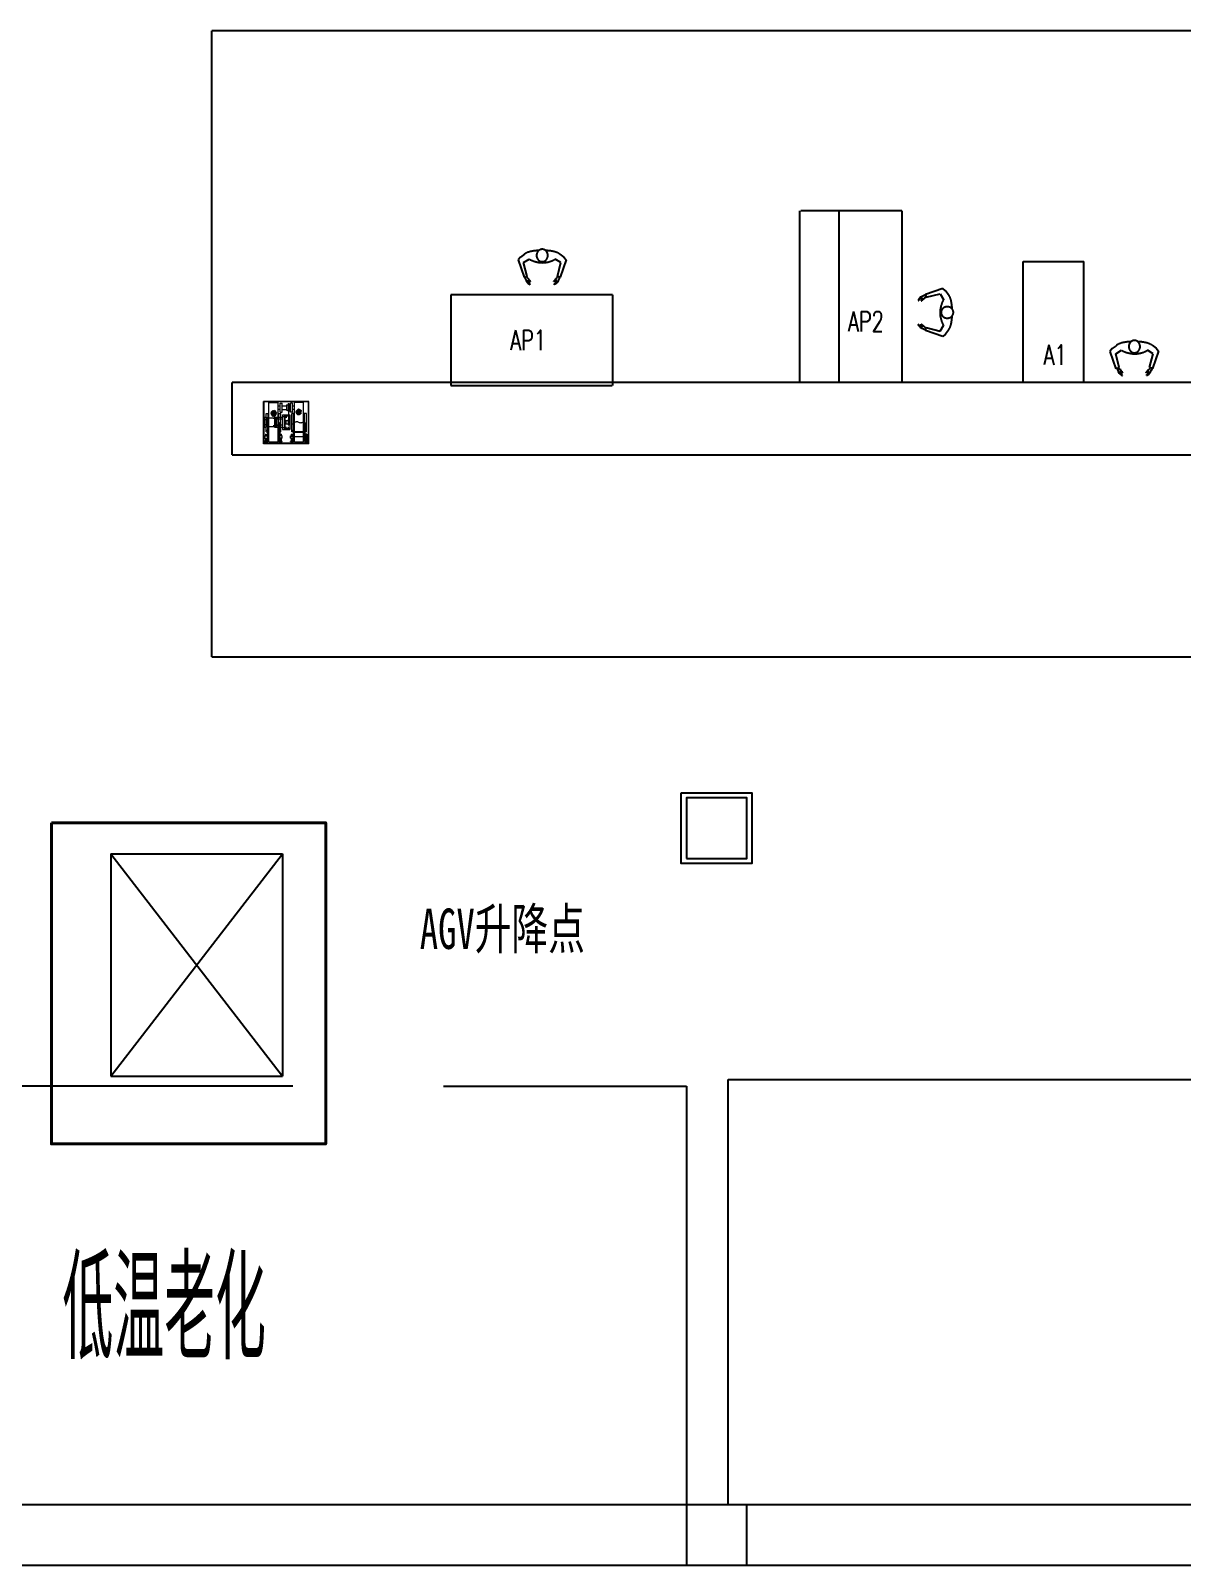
# Model space of a CAD drawing. Extents: x 539033 to 804858, y 468425 to 1263560.
# Drawn here: x 695308 to 706718, y 484139 to 499339 of the extents above; entities that cross this region are included whole.
import ezdxf

# ---------------------------------------------------------------- set-up
doc = ezdxf.new("R2010")
doc.units = 0
doc.header["$LTSCALE"] = 1000
doc.header["$MEASUREMENT"] = 0
for name, pattern in [('EBLTYPE2', [6, 0, -3, 3]), ('HIDDEN2', [4.7625, 3.175, -1.5875]), ('PHANTOM2', [31.75, 15.875, -3.175, 3.175, -3.175, 3.175, -3.175])]:
    doc.linetypes.add(name, pattern=pattern)
doc.layers.get('0').update_dxf_attribs({"linetype": 'CONTINUOUS'})
for name, color, linetype in [('002', 3, 'CONTINUOUS'), ('5剖面线层', 2, 'CONTINUOUS'), ('COLUMN', 9, 'CONTINUOUS'), ('WINDOW', 4, 'CONTINUOUS'), ('摄像头', 7, 'CONTINUOUS'), ('柱子', 7, 'CONTINUOUS')]:
    doc.layers.add(name, color=color, linetype=linetype)
for name, color, linetype, lineweight in [('4', 7, 'HIDDEN2', 15), ('EbLayer1', 7, 'CONTINUOUS', 0), ('EbLayer3', 6, 'EBLTYPE2', 0), ('EbLayer4', 7, 'CONTINUOUS', 0), ('EbLayer6', 4, 'CONTINUOUS', 0)]:
    doc.layers.add(name, color=color, linetype=linetype, lineweight=lineweight)
doc.styles.get("Standard").update_dxf_attribs({"font": 'txt.shx', "width": 0.7, "height": 500, "bigfont": 'hzdx.shx'})
doc.styles.add('标准', font='', dxfattribs={"width": 0.667})
doc.styles.get('标准').set_extended_font_data('FangSong_GB2312')

# ---------------------------------------------------------------- blocks, each defined once
blk = doc.blocks.new('_FZHK')
blk.add_lwpolyline([(-0.5, -0.5), (0.5, -0.5), (0.5, 0.5), (-0.5, 0.5)], close=True)
blk = doc.blocks.new('EBBLOCK239')
at = {"layer": 'EbLayer6', "color": 0, "linetype": 'Continuous'}
for p, q in [((32485, 4671), (32519, 4637)), ((32517, 4697), (32486, 4666)), ((32505, 4697), (32486, 4678)), ((32525, 4694), (32487, 4656)), ((32487, 4681), (32527, 4640)), ((32487, 4657), (32506, 4638)), ((32532, 4689), (32491, 4648)), ((32491, 4688), (32534, 4645)), ((32497, 4694), (32539, 4652)), ((32537, 4682), (32497, 4643)), ((32505, 4697), (32542, 4661)), ((32541, 4674), (32505, 4638)), ((32542, 4664), (32515, 4637)), ((32517, 4698), (32541, 4673))]:
    blk.add_line(p, q, dxfattribs=at)
blk = doc.blocks.new('EBBLOCK238')
at = {"layer": 'EbLayer6', "color": 0, "linetype": 'Continuous'}
for p, q in [((32731, 4679), (32759, 4651)), ((32757, 4712), (32732, 4688)), ((32768, 4711), (32732, 4675)), ((32733, 4689), (32769, 4653)), ((32776, 4708), (32735, 4666)), ((32737, 4696), (32776, 4657)), ((32782, 4702), (32739, 4660)), ((32741, 4703), (32782, 4663)), ((32787, 4695), (32746, 4655)), ((32748, 4709), (32786, 4670)), ((32788, 4685), (32755, 4652)), ((32756, 4712), (32788, 4680)), ((32787, 4672), (32767, 4652)), ((32769, 4711), (32787, 4693))]:
    blk.add_line(p, q, dxfattribs=at)
blk = doc.blocks.new('A$C4B982EB7')
at = {"layer": 'EbLayer1', "color": 11, "linetype": 'Continuous'}
for p, q in [((203, 400), (203, 184)), ((32, 196), (53, 196)), ((164, 196), (144, 196)), ((286, 196), (306, 196)), ((418, 196), (397, 196)), ((7, 67), (185, 67)), ((32, 134), (53, 134)), ((164, 134), (144, 134)), ((286, 134), (306, 134)), ((418, 134), (397, 134))]:
    blk.add_line(p, q, dxfattribs=at)
at = {"layer": 'EbLayer3', "color": 11, "linetype": 'Continuous'}
for p, q in [((261, 285), (188, 285)), ((188, 285), (188, 141)), ((197, 274), (233, 274)), ((197, 152), (233, 152)), ((207, 239), (200, 239)), ((200, 239), (200, 186)), ((207, 186), (200, 186)), ((203, 142), (203, 167)), ((207, 239), (207, 186)), ((228, 229), (207, 229)), ((228, 196), (207, 196)), ((224, 285), (224, 257)), ((224, 141), (224, 169)), ((228, 229), (228, 196)), ((239, 223), (228, 223)), ((239, 203), (228, 203)), ((229, 268), (252, 268)), ((229, 158), (252, 158)), ((239, 285), (239, 141)), ((243, 285), (243, 141)), ((261, 285), (261, 141)), ((341, 263), (261, 263)), ((341, 163), (261, 163)), ((262, 242), (325, 242)), ((262, 184), (325, 184)), ((315, 250), (354, 250)), ((315, 176), (354, 176)), ((324, 263), (324, 163)), ((333, 263), (333, 163)), ((341, 263), (341, 163)), ((420, 257), (341, 257)), ((420, 170), (341, 170)), ((420, 263), (420, 163)), ((442, 263), (420, 263)), ((420, 236), (442, 236)), ((420, 189), (442, 189)), ((442, 163), (420, 163)), ((453, 252), (442, 263)), ((442, 263), (442, 163)), ((442, 163), (453, 174)), ((453, 252), (453, 174)), ((261, 141), (188, 141))]:
    blk.add_line(p, q, dxfattribs=at)
at = {"layer": 'EbLayer4', "color": 11, "linetype": 'Continuous'}
for p, q in [((0, 420), (450, 420)), ((0, 0), (0, 420)), ((5, 0), (5, 420)), ((5, 415), (445, 415)), ((164, 374), (144, 374)), ((164, 343), (144, 343)), ((164, 314), (164, 403)), ((164, 403), (184, 403)), ((164, 314), (184, 314)), ((184, 314), (184, 403)), ((199, 377), (184, 377)), ((199, 340), (184, 340)), ((207, 398), (199, 398)), ((199, 398), (199, 320)), ((207, 320), (199, 320)), ((207, 398), (207, 320)), ((222, 385), (207, 385)), ((222, 333), (207, 333)), ((222, 385), (222, 333)), ((266, 377), (222, 377)), ((266, 340), (222, 340)), ((286, 403), (266, 403)), ((266, 314), (266, 403)), ((286, 314), (266, 314)), ((286, 314), (286, 403)), ((306, 374), (286, 374)), ((306, 343), (286, 343)), ((445, 0), (445, 420)), ((450, 0), (450, 420)), ((25, 300), (53, 300)), ((25, 119), (25, 300)), ((45, 209), (40, 209)), ((40, 209), (40, 119)), ((45, 21), (45, 300)), ((144, 300), (171, 300)), ((152, 21), (152, 300)), ((152, 209), (157, 209)), ((157, 209), (157, 119)), ((171, 119), (171, 300)), ((306, 300), (279, 300)), ((279, 119), (279, 300)), ((298, 209), (293, 209)), ((293, 209), (293, 119)), ((298, 21), (298, 300)), ((425, 300), (397, 300)), ((405, 21), (405, 300)), ((405, 209), (410, 209)), ((410, 209), (410, 119)), ((425, 119), (425, 300)), ((0, 0), (450, 0)), ((5, 5), (445, 5)), ((13, 80), (40, 80)), ((13, 54), (13, 80)), ((13, 54), (40, 54)), ((40, 26), (13, 26)), ((13, 21), (13, 26)), ((45, 21), (13, 21)), ((17, 21), (17, 12)), ((17, 12), (26, 12)), ((21, 96), (21, 80)), ((21, 96), (31, 96)), ((21, 54), (21, 26)), ((25, 119), (40, 119)), ((35, 12), (26, 12)), ((31, 96), (31, 80)), ((31, 54), (31, 26)), ((35, 21), (35, 12)), ((40, 119), (40, 26)), ((45, 119), (45, 21)), ((45, 119), (152, 119)), ((53, 19), (53, 119)), ((53, 113), (144, 113)), ((144, 19), (144, 119)), ((152, 119), (152, 21)), ((152, 21), (184, 21)), ((157, 119), (157, 26)), ((157, 119), (171, 119)), ((184, 80), (157, 80)), ((184, 54), (157, 54)), ((157, 26), (184, 26)), ((161, 21), (161, 12)), ((161, 12), (170, 12)), ((165, 96), (165, 80)), ((175, 96), (165, 96)), ((165, 54), (165, 26)), ((179, 12), (170, 12)), ((175, 96), (175, 80)), ((175, 54), (175, 26)), ((179, 21), (179, 12)), ((184, 54), (184, 80)), ((184, 21), (184, 26)), ((266, 54), (266, 80)), ((266, 80), (293, 80)), ((266, 54), (293, 54)), ((293, 26), (266, 26)), ((266, 21), (266, 26)), ((298, 21), (266, 21)), ((271, 21), (271, 12)), ((271, 12), (280, 12)), ((275, 96), (285, 96)), ((275, 96), (275, 80)), ((275, 54), (275, 26)), ((293, 119), (279, 119)), ((289, 12), (280, 12)), ((285, 96), (285, 80)), ((285, 54), (285, 26)), ((289, 21), (289, 12)), ((293, 119), (293, 26)), ((298, 119), (298, 21)), ((298, 80), (306, 80)), ((298, 54), (304, 54)), ((306, 84), (304, 84)), ((304, 84), (304, 67)), ((304, 50), (304, 67)), ((306, 50), (304, 50)), ((306, 19), (306, 115)), ((397, 19), (397, 119)), ((397, 84), (400, 84)), ((405, 80), (397, 80)), ((397, 50), (400, 50)), ((400, 84), (400, 67)), ((400, 50), (400, 67)), ((405, 54), (400, 54)), ((405, 119), (405, 21)), ((405, 21), (437, 21)), ((410, 119), (410, 26)), ((425, 119), (410, 119)), ((437, 80), (410, 80)), ((437, 54), (410, 54)), ((410, 26), (437, 26)), ((415, 21), (415, 12)), ((415, 12), (424, 12)), ((429, 96), (419, 96)), ((419, 96), (419, 80)), ((419, 54), (419, 26)), ((433, 12), (424, 12)), ((429, 96), (429, 80)), ((429, 54), (429, 26)), ((433, 21), (433, 12)), ((437, 54), (437, 80)), ((437, 21), (437, 26))]:
    blk.add_line(p, q, dxfattribs=at)
at = {"layer": 'EbLayer4', "color": 3, "linetype": 'Continuous'}
for p, q in [((53, 19), (53, 407)), ((53, 407), (144, 407)), ((144, 19), (144, 407)), ((306, 19), (306, 407)), ((397, 407), (306, 407)), ((397, 19), (397, 407)), ((144, 18), (53, 18)), ((397, 19), (306, 19))]:
    blk.add_line(p, q, dxfattribs=at)
at = {"layer": 'EbLayer4', "color": 11, "linetype": 'Continuous'}
blk.add_lwpolyline([(53, 214), (61, 210), (65, 209), (69, 207), (73, 206), (76, 206), (79, 205), (83, 206), (87, 206), (92, 208), (106, 214), (111, 216), (116, 217), (121, 217), (126, 217), (131, 215), (138, 213), (144, 209)], dxfattribs=at)
at = {"layer": 'EbLayer6', "color": 3, "xscale": -1}
for name in ['EBBLOCK238', 'EBBLOCK239']:
    blk.add_blockref(name, (32862, -4367), dxfattribs=at)

msp = doc.modelspace()

# ---------------------------------------------------------------- linework, layer by layer
at = {"color": 2, "linetype": 'PHANTOM2', "lineweight": 25, "ltscale": 100}
msp.add_line((697103.2, 493137.8), (697102.9, 499338.9), dxfattribs=at)
at = {"color": 7, "linetype": 'Continuous', "lineweight": 25}
for p, q in [((702923.9, 497553.4), (702923.9, 495853.4)), ((703316, 497553.4), (703316, 495853.4)), ((703937.9, 497553.4), (703937.9, 495853.4)), ((705141.4, 495854.1), (705141.4, 497054.1)), ((705741.4, 495854.1), (705741.4, 497054.1)), ((701070.7, 496723.8), (699470.7, 496723.8))]:
    msp.add_line(p, q, dxfattribs=at)
at = {"linetype": 'Continuous', "lineweight": 25}
for p, q in [((703937.9, 497553.4), (702937.9, 497553.4)), ((705141.4, 497054.1), (705741.4, 497054.1))]:
    msp.add_line(p, q, dxfattribs=at)
at = {"linetype": 'Continuous', "lineweight": 25, "ltscale": 100}
for p, q in [((699470.7, 496723.8), (699470.7, 495823.8)), ((701070.7, 496723.8), (701070.7, 495823.8))]:
    msp.add_line(p, q, dxfattribs=at)
at = {"linetype": 'PHANTOM2', "lineweight": 25, "ltscale": 100}
msp.add_line((697303.2, 495138.2), (697302.9, 495853.2), dxfattribs=at)
at = {"color": 0, "linetype": 'Continuous', "lineweight": 25}
msp.add_line((701070.5, 495821.2), (699470.5, 495821.2), dxfattribs=at)
at = {"color": 6, "lineweight": -3}
for p, q in [((696103.6, 491185.1), (696103.6, 488985.1)), ((696103.6, 488985.1), (697803.6, 491185.1)), ((696103.6, 491185.1), (697803.6, 488985.1)), ((697803.6, 491185.1), (697803.6, 488985.1)), ((696103.6, 488985.1), (697803.6, 488985.1))]:
    msp.add_line(p, q, dxfattribs=at)
at = {"lineweight": 25, "ltscale": 100}
for p, q in [((697905.1, 488885.6), (690964.7, 488885.6)), ((699398.8, 488885.5), (701803.9, 488885.5)), ((701803.9, 488885.5), (701803.9, 484739.3)), ((770264.8, 484739.3), (690964.7, 484739.3))]:
    msp.add_line(p, q, dxfattribs=at)
at = {"color": 2, "lineweight": 25, "ltscale": 100}
msp.add_lwpolyline([(701753.9, 491789.3), (702453.9, 491789.3), (702453.9, 491089.3), (701753.9, 491089.3)], close=True, dxfattribs=at)
msp.add_lwpolyline([(701753.9, 491789.3), (702453.9, 491789.3), (702453.9, 491089.3), (701753.9, 491089.3)], close=True, dxfattribs=at)
at = {"layer": '002', "color": 6, "lineweight": -3}
msp.add_line((696103.6, 491185.1), (697803.6, 491185.1), dxfattribs=at)
at = {"layer": '4', "color": 0, "lineweight": 25}
for p, q in [((700160.4, 497096.9), (700137.3, 497068)), ((700137.3, 497068), (700196.5, 496896.9)), ((700201.1, 497125.9), (700160.4, 497096.9)), ((700190.7, 497042.1), (700246.2, 497076.6)), ((700225.3, 496904.1), (700190.7, 497042.1)), ((700196.5, 496896.9), (700225.3, 496904.1)), ((704343.9, 496786.8), (704172.8, 496727.7)), ((704172.8, 496727.7), (704180, 496698.8)), ((704180, 496698.8), (704317.9, 496733.4)), ((704317.9, 496733.4), (704352.5, 496678)), ((704372.8, 496763.7), (704343.9, 496786.8)), ((704401.7, 496723), (704372.8, 496763.7)), ((706021.7, 496189.9), (705998.6, 496161.1)), ((705998.6, 496161.1), (706057.8, 495989.9)), ((706062.4, 496218.9), (706021.7, 496189.9)), ((706058, 496139.4), (706113.5, 496173.9)), ((706092.7, 496001.4), (706058, 496139.4)), ((706063.8, 495994.2), (706092.7, 496001.4))]:
    msp.add_line(p, q, dxfattribs=at)
for points in [[(700195.1, 497121.6, -0.1034317), (700200.3, 497126.9, -0.080082), (700245.7, 497147.7, -0.0390934), (700299.7, 497158.3, -0.0162448), (700342.2, 497161.8, -0.0286275)], [(704397.5, 496729, -0.1034317), (704402.7, 496723.9, -0.080082), (704423.6, 496678.4, -0.0390934), (704434.1, 496624.4, -0.0162448), (704437.6, 496581.9, -0.0286275)], [(706062.4, 496218.9, -0.1034317), (706067.6, 496224.2, -0.080082), (706113.1, 496245, -0.0390934), (706167.1, 496255.6, -0.0162448), (706209.6, 496259.1, -0.0286275)]]:
    msp.add_lwpolyline(points, format="xyb", dxfattribs=at)
for points in [[(700375.8, 497051.4, -0.1064378), (700354.6, 497056, -0.1014354), (700336.1, 497069.4, -0.0950795), (700324, 497089, -0.0910265), (700319.6, 497112.7, -0.0910265), (700324, 497136.4, -0.0950795), (700336.1, 497156, -0.1014354), (700354.6, 497169.3, -0.1064378), (700375.8, 497173.9, -0.1064378), (700397.1, 497169.3, -0.1014354), (700415.6, 497156, -0.0950795), (700427.7, 497136.4, -0.0910265), (700432, 497112.7, -0.0910265), (700427.7, 497089, -0.0950795), (700415.6, 497069.4, -0.1014354), (700397.1, 497056, -0.1064378)], [(704327.3, 496548.3, -0.1064378), (704331.9, 496569.6, -0.1014354), (704345.2, 496588, -0.0950795), (704364.9, 496600.1, -0.0910265), (704388.5, 496604.5, -0.0910265), (704412.2, 496600.1, -0.0950795), (704431.9, 496588, -0.1014354), (704445.2, 496569.6, -0.1064378), (704449.8, 496548.3, -0.1064378), (704445.2, 496527, -0.1014354), (704431.9, 496508.6, -0.0950795), (704412.2, 496496.5, -0.0910265), (704388.5, 496492.1, -0.0910265), (704364.9, 496496.5, -0.0950795), (704345.2, 496508.6, -0.1014354), (704331.9, 496527, -0.1064378)], [(706243.1, 496148.7, -0.1064378), (706221.9, 496153.3, -0.1014354), (706203.4, 496166.7, -0.0950795), (706191.3, 496186.3, -0.0910265), (706187, 496210, -0.0910265), (706191.3, 496233.7, -0.0950795), (706203.4, 496253.3, -0.1014354), (706221.9, 496266.7, -0.1064378), (706243.1, 496271.2, -0.1064378), (706264.4, 496266.7, -0.1014354), (706282.9, 496253.3, -0.0950795), (706295, 496233.7, -0.0910265), (706299.3, 496210, -0.0910265), (706295, 496186.3, -0.0950795), (706282.9, 496166.7, -0.1014354), (706264.4, 496153.3, -0.1064378)]]:
    msp.add_lwpolyline(points, format="xyb", close=True, dxfattribs=at)
for points in [[(700550.5, 497125.9), (700591.3, 497096.9), (700614.4, 497068), (700555.2, 496896.9), (700526.3, 496904.1), (700560.9, 497042.1), (700505.5, 497076.6)], [(700201, 496898), (700210.3, 496877.1), (700216.4, 496864.5), (700225.1, 496848), (700234.6, 496839.7), (700250.5, 496827.2), (700256.6, 496825.4), (700257.2, 496827.8), (700252.7, 496831.7), (700243, 496840.2), (700237.7, 496845.6), (700235, 496853.9), (700232.5, 496865.8), (700233.8, 496867.2), (700238.9, 496867.4), (700245.4, 496861.7), (700250.1, 496856.7), (700255.7, 496854.8), (700260.2, 496854.8), (700261.2, 496857.9), (700255.8, 496861), (700250.3, 496867), (700245.2, 496873.6), (700240.4, 496881.4), (700233.9, 496886.5), (700225.5, 496892.9), (700220.9, 496903)], [(700550.6, 496898), (700541.3, 496877.1), (700535.3, 496864.5), (700526.5, 496848), (700517, 496839.7), (700501.1, 496827.2), (700495, 496825.4), (700494.5, 496827.8), (700498.9, 496831.7), (700508.6, 496840.2), (700514, 496845.6), (700516.7, 496853.9), (700519.2, 496865.8), (700517.8, 496867.2), (700512.8, 496867.4), (700506.2, 496861.7), (700501.5, 496856.7), (700495.9, 496854.8), (700491.4, 496854.8), (700490.5, 496857.9), (700495.8, 496861), (700501.3, 496867), (700506.4, 496873.6), (700511.3, 496881.4), (700517.7, 496886.5), (700526.1, 496892.9), (700530.7, 496903)], [(700250.5, 496827.2), (700250.9, 496827.7), (700251.9, 496827.7), (700253.1, 496827.4), (700254.2, 496827.2), (700255.3, 496826.6), (700256.1, 496826.3), (700256.5, 496825.9), (700256.7, 496825.7)], [(700261.1, 496857.6), (700260.5, 496857.7), (700259.9, 496857.9), (700259.3, 496858), (700258.9, 496858.1), (700258.6, 496858.3), (700258.3, 496858.4), (700258.1, 496858.5), (700257.8, 496858.6), (700257.6, 496858.7), (700257.4, 496858.9), (700257.3, 496859), (700257.1, 496859.1), (700256.9, 496859.2), (700256.8, 496859.4), (700256.7, 496859.5), (700256.6, 496859.6), (700256.5, 496859.7), (700256.4, 496859.8), (700256.4, 496860), (700256.4, 496860.1), (700256.3, 496860.2), (700256.4, 496860.4), (700256.4, 496860.5), (700256.4, 496860.7)], [(700490.5, 496857.6), (700491.2, 496857.7), (700491.8, 496857.9), (700492.3, 496858), (700492.7, 496858.1), (700493, 496858.3), (700493.3, 496858.4), (700493.6, 496858.5), (700493.8, 496858.6), (700494, 496858.7), (700494.2, 496858.9), (700494.4, 496859), (700494.5, 496859.1), (700494.7, 496859.2), (700494.8, 496859.4), (700495, 496859.5), (700495.1, 496859.6), (700495.1, 496859.7), (700495.2, 496859.8), (700495.3, 496860), (700495.3, 496860.1), (700495.3, 496860.2), (700495.3, 496860.4), (700495.3, 496860.5), (700495.2, 496860.7)], [(700501.1, 496827.2), (700500.7, 496827.7), (700499.8, 496827.7), (700498.5, 496827.4), (700497.4, 496827.2), (700496.3, 496826.6), (700495.6, 496826.3), (700495.1, 496825.9), (700494.9, 496825.7)], [(704173.9, 496723.1), (704152.9, 496713.8), (704140.3, 496707.7), (704123.9, 496699), (704115.6, 496689.5), (704103.1, 496673.6), (704101.2, 496667.5), (704103.6, 496667), (704107.6, 496671.4), (704116, 496681.1), (704121.5, 496686.5), (704129.8, 496689.2), (704141.6, 496691.6), (704143.1, 496690.3), (704143.3, 496685.3), (704137.6, 496678.7), (704132.6, 496674), (704130.6, 496668.4), (704130.7, 496663.9), (704133.7, 496663), (704136.9, 496668.3), (704142.8, 496673.8), (704149.5, 496678.9), (704157.3, 496683.8), (704162.4, 496690.2), (704168.7, 496698.6), (704178.9, 496703.2)], [(704103.1, 496673.6), (704103.5, 496673.2), (704103.6, 496672.3), (704103.3, 496671), (704103, 496669.9), (704102.5, 496668.8), (704102.2, 496668.1), (704101.8, 496667.6), (704101.6, 496667.4)], [(704133.5, 496663), (704133.6, 496663.7), (704133.7, 496664.3), (704133.9, 496664.8), (704134, 496665.2), (704134.1, 496665.5), (704134.2, 496665.8), (704134.4, 496666.1), (704134.5, 496666.3), (704134.6, 496666.5), (704134.7, 496666.7), (704134.9, 496666.9), (704135, 496667), (704135.1, 496667.2), (704135.2, 496667.3), (704135.4, 496667.4), (704135.5, 496667.6), (704135.6, 496667.6), (704135.7, 496667.7), (704135.8, 496667.7), (704136, 496667.8), (704136.1, 496667.8), (704136.2, 496667.8), (704136.4, 496667.7), (704136.6, 496667.7)], [(704173.9, 496373.5), (704152.9, 496382.8), (704140.3, 496388.9), (704123.9, 496397.6), (704115.6, 496407.1), (704103.1, 496423), (704101.2, 496429.1), (704103.6, 496429.7), (704107.6, 496425.2), (704116, 496415.5), (704121.5, 496410.2), (704129.8, 496407.4), (704141.6, 496405), (704143.1, 496406.3), (704143.3, 496411.3), (704137.6, 496417.9), (704132.6, 496422.6), (704130.6, 496428.2), (704130.7, 496432.7), (704133.7, 496433.6), (704136.9, 496428.3), (704142.8, 496422.8), (704149.5, 496417.7), (704157.3, 496412.9), (704162.4, 496406.4), (704168.7, 496398), (704178.9, 496393.4)], [(704103.1, 496423), (704103.5, 496423.4), (704103.6, 496424.4), (704103.3, 496425.6), (704103, 496426.7), (704102.5, 496427.8), (704102.2, 496428.6), (704101.8, 496429), (704101.6, 496429.2)], [(704133.5, 496433.6), (704133.6, 496433), (704133.7, 496432.3), (704133.9, 496431.8), (704134, 496431.4), (704134.1, 496431.1), (704134.2, 496430.8), (704134.4, 496430.5), (704134.5, 496430.3), (704134.6, 496430.1), (704134.7, 496429.9), (704134.9, 496429.7), (704135, 496429.6), (704135.1, 496429.4), (704135.2, 496429.3), (704135.4, 496429.2), (704135.5, 496429.1), (704135.6, 496429), (704135.7, 496428.9), (704135.8, 496428.9), (704136, 496428.8), (704136.1, 496428.8), (704136.2, 496428.8), (704136.4, 496428.9), (704136.6, 496428.9)], [(704401.7, 496373.6), (704372.8, 496332.9), (704343.9, 496309.8), (704172.8, 496369), (704180, 496397.8), (704317.9, 496363.2), (704352.5, 496418.7)], [(706417.8, 496223.2), (706458.6, 496194.2), (706481.7, 496165.3), (706422.5, 495994.2), (706393.6, 496001.4), (706428.3, 496139.4), (706372.8, 496173.9)], [(706068.3, 495995.4), (706077.6, 495974.4), (706083.7, 495961.8), (706092.5, 495945.3), (706102, 495937), (706117.8, 495924.5), (706124, 495922.7), (706124.5, 495925.1), (706120.1, 495929), (706110.4, 495937.5), (706105, 495942.9), (706102.3, 495951.3), (706099.8, 495963.1), (706101.1, 495964.6), (706106.2, 495964.7), (706112.7, 495959), (706117.4, 495954), (706123, 495952.1), (706127.6, 495952.1), (706128.5, 495955.2), (706123.1, 495958.3), (706117.6, 495964.3), (706112.5, 495970.9), (706107.7, 495978.7), (706101.3, 495983.9), (706092.8, 495990.2), (706088.3, 496000.3)], [(706417.9, 495995.4), (706408.7, 495974.4), (706402.6, 495961.8), (706393.8, 495945.3), (706384.3, 495937), (706368.5, 495924.5), (706362.3, 495922.7), (706361.8, 495925.1), (706366.2, 495929), (706375.9, 495937.5), (706381.3, 495942.9), (706384, 495951.3), (706386.5, 495963.1), (706385.2, 495964.6), (706380.1, 495964.7), (706373.5, 495959), (706368.8, 495954), (706363.2, 495952.1), (706358.7, 495952.1), (706357.8, 495955.2), (706363.2, 495958.3), (706368.6, 495964.3), (706373.8, 495970.9), (706378.6, 495978.7), (706385, 495983.9), (706393.4, 495990.2), (706398, 496000.3)], [(706128.4, 495954.9), (706127.8, 495955.1), (706127.2, 495955.2), (706126.7, 495955.3), (706126.3, 495955.4), (706125.9, 495955.6), (706125.6, 495955.7), (706125.4, 495955.8), (706125.2, 495955.9), (706125, 495956.1), (706124.8, 495956.2), (706124.6, 495956.3), (706124.4, 495956.4), (706124.3, 495956.5), (706124.1, 495956.7), (706124, 495956.8), (706123.9, 495956.9), (706123.8, 495957), (706123.8, 495957.2), (706123.7, 495957.3), (706123.7, 495957.4), (706123.7, 495957.5), (706123.7, 495957.7), (706123.7, 495957.8), (706123.7, 495958)], [(706357.9, 495954.9), (706358.5, 495955.1), (706359.1, 495955.2), (706359.6, 495955.3), (706360, 495955.4), (706360.4, 495955.6), (706360.7, 495955.7), (706360.9, 495955.8), (706361.1, 495955.9), (706361.3, 495956.1), (706361.5, 495956.2), (706361.7, 495956.3), (706361.9, 495956.4), (706362, 495956.5), (706362.2, 495956.7), (706362.3, 495956.8), (706362.4, 495956.9), (706362.5, 495957), (706362.5, 495957.2), (706362.6, 495957.3), (706362.6, 495957.4), (706362.6, 495957.5), (706362.6, 495957.7), (706362.6, 495957.8), (706362.5, 495958)]]:
    msp.add_lwpolyline(points, dxfattribs=at)
for centre, radius, start, end in [((700385.1, 497332), 290.7, 241.46507, 269.23099), ((700375.8, 497296.9), 255.6, 271.17263, 300.478), ((700374.7, 496506.2), 656.4, 83.44084, 86.95853), ((700409.4, 496808.1), 352.5, 74.48586, 83.44084), ((700461.7, 496996.3), 157.2, 56.1715, 74.48586), ((700539.2, 497111.9), 18, 50.89829, 56.1715), ((704607.9, 496539.1), 290.7, 151.46507, 179.23099), ((704572.8, 496548.3), 255.6, 181.17263, 210.478), ((704272.1, 496462.5), 157.2, 326.1715, 344.48586), ((704084, 496514.7), 352.5, 344.48586, 353.44084), ((703782.1, 496549.4), 656.4, 353.44084, 356.95853), ((704387.8, 496384.9), 18, 320.89829, 326.1715), ((706252.4, 496429.4), 290.7, 241.46507, 269.23099), ((706243.1, 496394.2), 255.6, 271.17263, 300.478), ((706242, 495603.5), 656.4, 83.44084, 86.95853), ((706276.8, 495905.4), 352.5, 74.48586, 83.44084), ((706329, 496093.6), 157.2, 56.1715, 74.48586), ((706406.5, 496209.2), 18, 50.89829, 56.1715)]:
    msp.add_arc(centre, radius, start, end, dxfattribs=at)
at = {"layer": '5剖面线层', "color": 5, "lineweight": 40, "ltscale": 100}
msp.add_lwpolyline([(695513.1, 491493.5), (698231.2, 491493.5), (698231.2, 488313.3), (695513.1, 488313.3)], close=True, dxfattribs=at)
at = {"layer": '5剖面线层', "color": 6, "lineweight": 25, "ltscale": 100}
msp.add_lwpolyline([(702218.7, 488949.7), (713803.9, 488949.7), (713803.9, 484739.3), (702218.7, 484739.3)], close=True, dxfattribs=at)
at = {"layer": 'WINDOW'}
msp.add_line((690503.9, 484139.3), (737703.9, 484139.3), dxfattribs=at)
at = {"layer": '柱子', "color": 2, "lineweight": 25, "ltscale": 100}
for p, q in [((747045.5, 499338.9), (697102.9, 499338.9)), ((697103.2, 493138.1), (747045.5, 493137.8))]:
    msp.add_line(p, q, dxfattribs=at)
at = {"layer": '柱子', "lineweight": 25, "ltscale": 100}
for p, q in [((747045.5, 495858.8), (697302.9, 495853.2)), ((697303.2, 495138.2), (747045.7, 495139.3))]:
    msp.add_line(p, q, dxfattribs=at)

# ---------------------------------------------------------------- block references
at = {"linetype": 'PHANTOM2', "lineweight": 25, "ltscale": 100, "xscale": -1}
msp.add_blockref('A$C4B982EB7', (698064.8, 495247.8), dxfattribs=at)
at = {"layer": 'COLUMN', "xscale": 600, "yscale": 600, "zscale": 600}
for p in [(702103.9, 491439.3), (702103.9, 491439.3), (702103.9, 491439.3), (702103.9, 484439.3)]:
    msp.add_blockref('_FZHK', p, dxfattribs=at)

# ---------------------------------------------------------------- texts
at = {"linetype": 'Continuous', "lineweight": 25, "ltscale": 100, "width": 0.7}
for s, p in [('AP2', (703405.2, 496358.9)), ('AP1', (700058.7, 496173.4))]:
    msp.add_text(s, height=200, dxfattribs=at).set_placement(p)
at = {"color": 1, "linetype": 'Continuous', "lineweight": 25, "ltscale": 100, "width": 0.7}
msp.add_text('A1', height=200, dxfattribs=at).set_placement((705342.3, 496028.9))
at = {"layer": '5剖面线层', "color": 0, "linetype": 'EBLTYPE2', "lineweight": 25, "ltscale": 100, "insert": (695623, 487181), "char_height": 1000, "width": 2977.981, "attachment_point": 1}
msp.add_mtext('{\\Fsimplex.shx,gbcbig;低温老化}', dxfattribs=at)
at = {"layer": '摄像头', "color": 1, "lineweight": 25, "ltscale": 100, "insert": (699163.1, 490644), "char_height": 400, "width": 3372.484, "attachment_point": 1, "style": '标准'}
msp.add_mtext('{\\C256;AGV\\fSimSun|b0|i0|c134|p2;升降点}', dxfattribs=at)

doc.saveas('drawing.dxf')
